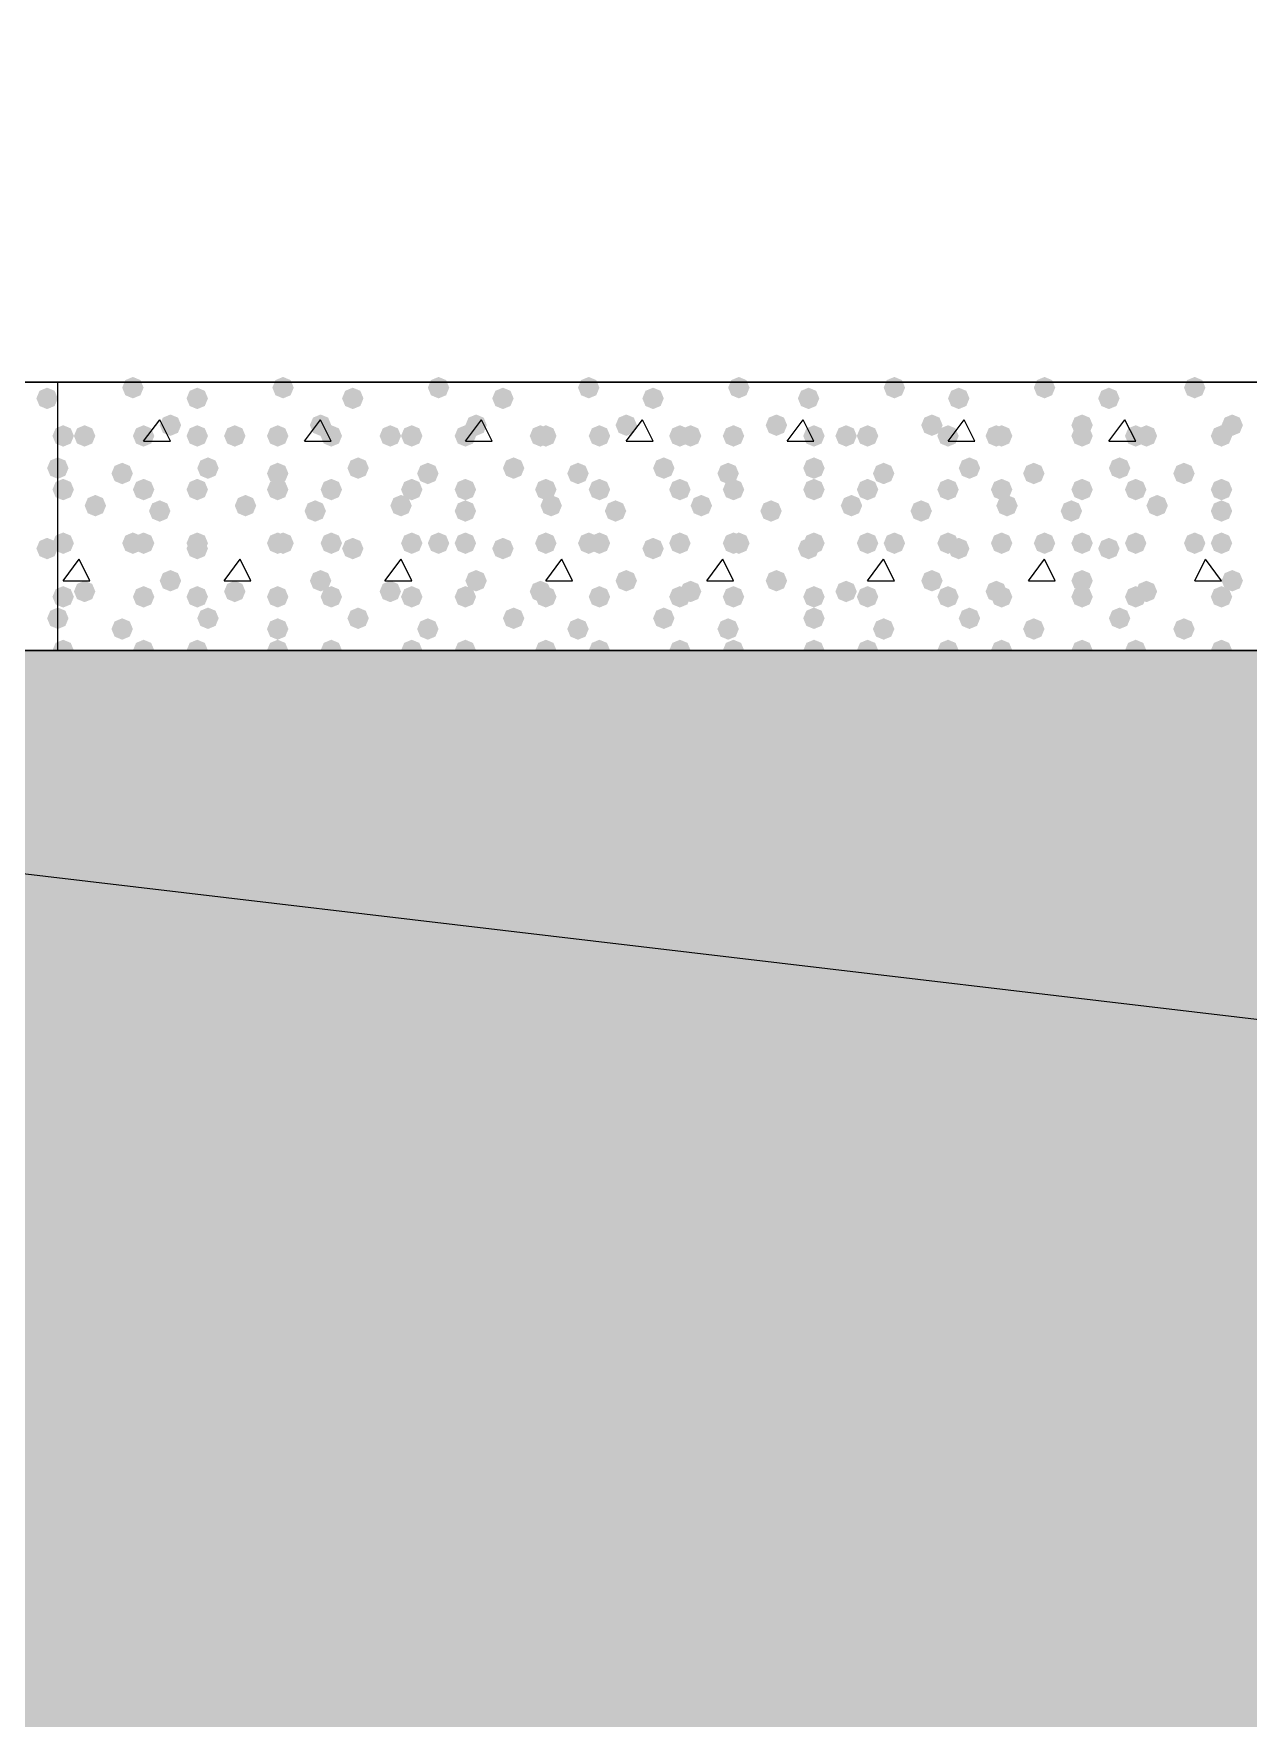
# Model space of a CAD drawing. Header units: millimetres. Extents: x 0 to 420, y 0 to 297.
# Drawn here: x 48.41 to 58, y 118.49 to 131.78 of the extents above; entities that cross this region are included whole.
import ezdxf

# ---------------------------------------------------------------- set-up
doc = ezdxf.new("R2010")
doc.units = ezdxf.units.MM
doc.layers.get('0').update_dxf_attribs({"linetype": 'CONTINUOUS'})

msp = doc.modelspace()

# ---------------------------------------------------------------- hatches: boundary and pattern name
at = {"true_color": 0x000007}
for points in [[(48.598667, 128.905), (48.573796, 128.845204), (48.514, 128.820333), (48.454204, 128.845204), (48.429333, 128.905), (48.454204, 128.964796), (48.514, 128.989667), (48.573796, 128.964796)], [(48.598667, 127.719667), (48.573796, 127.659871), (48.514, 127.635), (48.454204, 127.659871), (48.429333, 127.719667), (48.454204, 127.779462), (48.514, 127.804333), (48.573796, 127.779463)]]:
    msp.add_hatch(color=0, dxfattribs=at).paths.add_polyline_path(points, flags=0)
at = {"true_color": 0x000008}
for points in [[(49.276, 128.989667), (49.251129, 128.929871), (49.191333, 128.905), (49.131537, 128.929871), (49.106667, 128.989667), (49.131537, 129.049462), (49.191333, 129.074333), (49.251129, 129.049463)], [(49.784, 128.905), (49.759129, 128.845204), (49.699333, 128.820333), (49.639538, 128.845204), (49.614667, 128.905), (49.639537, 128.964796), (49.699333, 128.989667), (49.759129, 128.964796)], [(50.461333, 128.989667), (50.436462, 128.929871), (50.376667, 128.905), (50.316871, 128.929871), (50.292, 128.989667), (50.316871, 129.049462), (50.376667, 129.074333), (50.436462, 129.049463)], [(51.011667, 128.905), (50.986796, 128.845204), (50.927, 128.820333), (50.867204, 128.845204), (50.842333, 128.905), (50.867204, 128.964796), (50.927, 128.989667), (50.986796, 128.964796)], [(51.689, 128.989667), (51.664129, 128.929871), (51.604333, 128.905), (51.544538, 128.929871), (51.519667, 128.989667), (51.544537, 129.049462), (51.604333, 129.074333), (51.664129, 129.049463)], [(52.197, 128.905), (52.172129, 128.845204), (52.112333, 128.820333), (52.052538, 128.845204), (52.027667, 128.905), (52.052537, 128.964796), (52.112333, 128.989667), (52.172129, 128.964796)], [(52.874333, 128.989667), (52.849462, 128.929871), (52.789667, 128.905), (52.729871, 128.929871), (52.705, 128.989667), (52.729871, 129.049462), (52.789667, 129.074333), (52.849462, 129.049463)], [(53.382333, 128.905), (53.357463, 128.845204), (53.297667, 128.820333), (53.237871, 128.845204), (53.213, 128.905), (53.237871, 128.964796), (53.297667, 128.989667), (53.357462, 128.964796)], [(54.059667, 128.989667), (54.034796, 128.929871), (53.975, 128.905), (53.915204, 128.929871), (53.890333, 128.989667), (53.915204, 129.049462), (53.975, 129.074333), (54.034796, 129.049463)], [(54.61, 128.905), (54.585129, 128.845204), (54.525333, 128.820333), (54.465538, 128.845204), (54.440667, 128.905), (54.465537, 128.964796), (54.525333, 128.989667), (54.585129, 128.964796)], [(55.287333, 128.989667), (55.262463, 128.929871), (55.202667, 128.905), (55.142871, 128.929871), (55.118, 128.989667), (55.142871, 129.049462), (55.202667, 129.074333), (55.262462, 129.049463)], [(55.795333, 128.905), (55.770463, 128.845204), (55.710667, 128.820333), (55.650871, 128.845204), (55.626, 128.905), (55.650871, 128.964796), (55.710667, 128.989667), (55.770462, 128.964796)], [(56.472667, 128.989667), (56.447796, 128.929871), (56.388, 128.905), (56.328204, 128.929871), (56.303333, 128.989667), (56.328204, 129.049462), (56.388, 129.074333), (56.447796, 129.049463)], [(56.980667, 128.905), (56.955796, 128.845204), (56.896, 128.820333), (56.836204, 128.845204), (56.811333, 128.905), (56.836204, 128.964796), (56.896, 128.989667), (56.955796, 128.964796)], [(57.658, 128.989667), (57.633129, 128.929871), (57.573333, 128.905), (57.513537, 128.929871), (57.488667, 128.989667), (57.513537, 129.049462), (57.573333, 129.074333), (57.633129, 129.049463)], [(49.572333, 128.693333), (49.547463, 128.633537), (49.487667, 128.608667), (49.427871, 128.633537), (49.403, 128.693333), (49.427871, 128.753129), (49.487667, 128.778), (49.547462, 128.753129)], [(50.757667, 128.693333), (50.732796, 128.633537), (50.673, 128.608667), (50.613204, 128.633537), (50.588333, 128.693333), (50.613204, 128.753129), (50.673, 128.778), (50.732796, 128.753129)], [(51.985333, 128.693333), (51.960463, 128.633537), (51.900667, 128.608667), (51.840871, 128.633537), (51.816, 128.693333), (51.840871, 128.753129), (51.900667, 128.778), (51.960462, 128.753129)], [(53.170667, 128.693333), (53.145796, 128.633537), (53.086, 128.608667), (53.026204, 128.633537), (53.001333, 128.693333), (53.026204, 128.753129), (53.086, 128.778), (53.145796, 128.753129)], [(54.356, 128.693333), (54.331129, 128.633537), (54.271333, 128.608667), (54.211537, 128.633537), (54.186667, 128.693333), (54.211537, 128.753129), (54.271333, 128.778), (54.331129, 128.753129)], [(55.583667, 128.693333), (55.558796, 128.633537), (55.499, 128.608667), (55.439204, 128.633537), (55.414333, 128.693333), (55.439204, 128.753129), (55.499, 128.778), (55.558796, 128.753129)], [(56.769, 128.693333), (56.744129, 128.633537), (56.684333, 128.608667), (56.624538, 128.633537), (56.599667, 128.693333), (56.624537, 128.753129), (56.684333, 128.778), (56.744129, 128.753129)], [(57.954333, 128.693333), (57.929462, 128.633537), (57.869667, 128.608667), (57.809871, 128.633537), (57.785, 128.693333), (57.809871, 128.753129), (57.869667, 128.778), (57.929462, 128.753129)], [(48.725667, 128.608667), (48.700796, 128.548871), (48.641, 128.524), (48.581204, 128.548871), (48.556333, 128.608667), (48.581204, 128.668462), (48.641, 128.693333), (48.700796, 128.668463)], [(48.895, 128.608667), (48.870129, 128.548871), (48.810333, 128.524), (48.750538, 128.548871), (48.725667, 128.608667), (48.750537, 128.668462), (48.810333, 128.693333), (48.870129, 128.668463)], [(49.360667, 128.608667), (49.335796, 128.548871), (49.276, 128.524), (49.216204, 128.548871), (49.191333, 128.608667), (49.216204, 128.668462), (49.276, 128.693333), (49.335796, 128.668463)], [(49.784, 128.608667), (49.759129, 128.548871), (49.699333, 128.524), (49.639538, 128.548871), (49.614667, 128.608667), (49.639537, 128.668462), (49.699333, 128.693333), (49.759129, 128.668463)], [(50.080333, 128.608667), (50.055463, 128.548871), (49.995667, 128.524), (49.935871, 128.548871), (49.911, 128.608667), (49.935871, 128.668462), (49.995667, 128.693333), (50.055462, 128.668463)], [(50.419, 128.608667), (50.394129, 128.548871), (50.334333, 128.524), (50.274538, 128.548871), (50.249667, 128.608667), (50.274537, 128.668462), (50.334333, 128.693333), (50.394129, 128.668463)], [(50.842333, 128.608667), (50.817463, 128.548871), (50.757667, 128.524), (50.697871, 128.548871), (50.673, 128.608667), (50.697871, 128.668462), (50.757667, 128.693333), (50.817462, 128.668463)], [(51.308, 128.608667), (51.283129, 128.548871), (51.223333, 128.524), (51.163537, 128.548871), (51.138667, 128.608667), (51.163537, 128.668462), (51.223333, 128.693333), (51.283129, 128.668463)], [(51.477333, 128.608667), (51.452463, 128.548871), (51.392667, 128.524), (51.332871, 128.548871), (51.308, 128.608667), (51.332871, 128.668462), (51.392667, 128.693333), (51.452462, 128.668463)], [(51.900667, 128.608667), (51.875796, 128.548871), (51.816, 128.524), (51.756204, 128.548871), (51.731333, 128.608667), (51.756204, 128.668462), (51.816, 128.693333), (51.875796, 128.668463)], [(52.493333, 128.608667), (52.468463, 128.548871), (52.408667, 128.524), (52.348871, 128.548871), (52.324, 128.608667), (52.348871, 128.668462), (52.408667, 128.693333), (52.468462, 128.668463)], [(52.535667, 128.608667), (52.510796, 128.548871), (52.451, 128.524), (52.391204, 128.548871), (52.366333, 128.608667), (52.391204, 128.668462), (52.451, 128.693333), (52.510796, 128.668463)], [(52.959, 128.608667), (52.934129, 128.548871), (52.874333, 128.524), (52.814538, 128.548871), (52.789667, 128.608667), (52.814537, 128.668462), (52.874333, 128.693333), (52.934129, 128.668463)], [(53.594, 128.608667), (53.569129, 128.548871), (53.509333, 128.524), (53.449538, 128.548871), (53.424667, 128.608667), (53.449537, 128.668462), (53.509333, 128.693333), (53.569129, 128.668463)], [(53.678667, 128.608667), (53.653796, 128.548871), (53.594, 128.524), (53.534204, 128.548871), (53.509333, 128.608667), (53.534204, 128.668462), (53.594, 128.693333), (53.653796, 128.668463)], [(54.017333, 128.608667), (53.992463, 128.548871), (53.932667, 128.524), (53.872871, 128.548871), (53.848, 128.608667), (53.872871, 128.668462), (53.932667, 128.693333), (53.992462, 128.668463)], [(54.652333, 128.608667), (54.627463, 128.548871), (54.567667, 128.524), (54.507871, 128.548871), (54.483, 128.608667), (54.507871, 128.668462), (54.567667, 128.693333), (54.627462, 128.668463)], [(54.906333, 128.608667), (54.881462, 128.548871), (54.821667, 128.524), (54.761871, 128.548871), (54.737, 128.608667), (54.761871, 128.668462), (54.821667, 128.693333), (54.881462, 128.668463)], [(55.075667, 128.608667), (55.050796, 128.548871), (54.991, 128.524), (54.931204, 128.548871), (54.906333, 128.608667), (54.931204, 128.668462), (54.991, 128.693333), (55.050796, 128.668463)], [(55.710667, 128.608667), (55.685796, 128.548871), (55.626, 128.524), (55.566204, 128.548871), (55.541333, 128.608667), (55.566204, 128.668462), (55.626, 128.693333), (55.685796, 128.668463)], [(56.091667, 128.608667), (56.066796, 128.548871), (56.007, 128.524), (55.947204, 128.548871), (55.922333, 128.608667), (55.947204, 128.668462), (56.007, 128.693333), (56.066796, 128.668463)], [(56.134, 128.608667), (56.109129, 128.548871), (56.049333, 128.524), (55.989538, 128.548871), (55.964667, 128.608667), (55.989537, 128.668462), (56.049333, 128.693333), (56.109129, 128.668463)], [(56.769, 128.608667), (56.744129, 128.548871), (56.684333, 128.524), (56.624538, 128.548871), (56.599667, 128.608667), (56.624537, 128.668462), (56.684333, 128.693333), (56.744129, 128.668463)], [(57.192333, 128.608667), (57.167463, 128.548871), (57.107667, 128.524), (57.047871, 128.548871), (57.023, 128.608667), (57.047871, 128.668462), (57.107667, 128.693333), (57.167462, 128.668463)], [(57.277, 128.608667), (57.252129, 128.548871), (57.192333, 128.524), (57.132538, 128.548871), (57.107667, 128.608667), (57.132537, 128.668462), (57.192333, 128.693333), (57.252129, 128.668463)], [(57.869667, 128.608667), (57.844796, 128.548871), (57.785, 128.524), (57.725204, 128.548871), (57.700333, 128.608667), (57.725204, 128.668462), (57.785, 128.693333), (57.844796, 128.668463)], [(48.683333, 128.354667), (48.658463, 128.294871), (48.598667, 128.27), (48.538871, 128.294871), (48.514, 128.354667), (48.538871, 128.414462), (48.598667, 128.439333), (48.658462, 128.414463)], [(49.191333, 128.312333), (49.166462, 128.252537), (49.106667, 128.227667), (49.046871, 128.252537), (49.022, 128.312333), (49.046871, 128.372129), (49.106667, 128.397), (49.166462, 128.372129)], [(49.868667, 128.354667), (49.843796, 128.294871), (49.784, 128.27), (49.724204, 128.294871), (49.699333, 128.354667), (49.724204, 128.414462), (49.784, 128.439333), (49.843796, 128.414463)], [(50.419, 128.312333), (50.394129, 128.252537), (50.334333, 128.227667), (50.274538, 128.252537), (50.249667, 128.312333), (50.274537, 128.372129), (50.334333, 128.397), (50.394129, 128.372129)], [(51.054, 128.354667), (51.029129, 128.294871), (50.969333, 128.27), (50.909538, 128.294871), (50.884667, 128.354667), (50.909537, 128.414462), (50.969333, 128.439333), (51.029129, 128.414463)], [(51.604333, 128.312333), (51.579462, 128.252537), (51.519667, 128.227667), (51.459871, 128.252537), (51.435, 128.312333), (51.459871, 128.372129), (51.519667, 128.397), (51.579462, 128.372129)], [(52.281667, 128.354667), (52.256796, 128.294871), (52.197, 128.27), (52.137204, 128.294871), (52.112333, 128.354667), (52.137204, 128.414462), (52.197, 128.439333), (52.256796, 128.414463)], [(52.789667, 128.312333), (52.764796, 128.252537), (52.705, 128.227667), (52.645204, 128.252537), (52.620333, 128.312333), (52.645204, 128.372129), (52.705, 128.397), (52.764796, 128.372129)], [(53.467, 128.354667), (53.442129, 128.294871), (53.382333, 128.27), (53.322538, 128.294871), (53.297667, 128.354667), (53.322537, 128.414462), (53.382333, 128.439333), (53.442129, 128.414463)], [(53.975, 128.312333), (53.950129, 128.252537), (53.890333, 128.227667), (53.830538, 128.252537), (53.805667, 128.312333), (53.830537, 128.372129), (53.890333, 128.397), (53.950129, 128.372129)], [(54.652333, 128.354667), (54.627463, 128.294871), (54.567667, 128.27), (54.507871, 128.294871), (54.483, 128.354667), (54.507871, 128.414462), (54.567667, 128.439333), (54.627462, 128.414463)], [(55.202667, 128.312333), (55.177796, 128.252537), (55.118, 128.227667), (55.058204, 128.252537), (55.033333, 128.312333), (55.058204, 128.372129), (55.118, 128.397), (55.177796, 128.372129)], [(55.88, 128.354667), (55.855129, 128.294871), (55.795333, 128.27), (55.735538, 128.294871), (55.710667, 128.354667), (55.735537, 128.414462), (55.795333, 128.439333), (55.855129, 128.414463)], [(56.388, 128.312333), (56.363129, 128.252537), (56.303333, 128.227667), (56.243537, 128.252537), (56.218667, 128.312333), (56.243537, 128.372129), (56.303333, 128.397), (56.363129, 128.372129)], [(57.065333, 128.354667), (57.040463, 128.294871), (56.980667, 128.27), (56.920871, 128.294871), (56.896, 128.354667), (56.920871, 128.414462), (56.980667, 128.439333), (57.040462, 128.414463)], [(57.573333, 128.312333), (57.548463, 128.252537), (57.488667, 128.227667), (57.428871, 128.252537), (57.404, 128.312333), (57.428871, 128.372129), (57.488667, 128.397), (57.548462, 128.372129)], [(48.725667, 128.185333), (48.700796, 128.125538), (48.641, 128.100667), (48.581204, 128.125538), (48.556333, 128.185333), (48.581204, 128.245129), (48.641, 128.27), (48.700796, 128.245129)], [(49.360667, 128.185333), (49.335796, 128.125538), (49.276, 128.100667), (49.216204, 128.125538), (49.191333, 128.185333), (49.216204, 128.245129), (49.276, 128.27), (49.335796, 128.245129)], [(49.784, 128.185333), (49.759129, 128.125538), (49.699333, 128.100667), (49.639538, 128.125538), (49.614667, 128.185333), (49.639537, 128.245129), (49.699333, 128.27), (49.759129, 128.245129)], [(50.419, 128.185333), (50.394129, 128.125538), (50.334333, 128.100667), (50.274538, 128.125538), (50.249667, 128.185333), (50.274537, 128.245129), (50.334333, 128.27), (50.394129, 128.245129)], [(50.842333, 128.185333), (50.817463, 128.125538), (50.757667, 128.100667), (50.697871, 128.125538), (50.673, 128.185333), (50.697871, 128.245129), (50.757667, 128.27), (50.817462, 128.245129)], [(51.477333, 128.185333), (51.452463, 128.125538), (51.392667, 128.100667), (51.332871, 128.125538), (51.308, 128.185333), (51.332871, 128.245129), (51.392667, 128.27), (51.452462, 128.245129)], [(51.900667, 128.185333), (51.875796, 128.125538), (51.816, 128.100667), (51.756204, 128.125538), (51.731333, 128.185333), (51.756204, 128.245129), (51.816, 128.27), (51.875796, 128.245129)], [(52.535667, 128.185333), (52.510796, 128.125538), (52.451, 128.100667), (52.391204, 128.125538), (52.366333, 128.185333), (52.391204, 128.245129), (52.451, 128.27), (52.510796, 128.245129)], [(52.959, 128.185333), (52.934129, 128.125538), (52.874333, 128.100667), (52.814538, 128.125538), (52.789667, 128.185333), (52.814537, 128.245129), (52.874333, 128.27), (52.934129, 128.245129)], [(53.594, 128.185333), (53.569129, 128.125538), (53.509333, 128.100667), (53.449538, 128.125538), (53.424667, 128.185333), (53.449537, 128.245129), (53.509333, 128.27), (53.569129, 128.245129)], [(54.017333, 128.185333), (53.992463, 128.125538), (53.932667, 128.100667), (53.872871, 128.125538), (53.848, 128.185333), (53.872871, 128.245129), (53.932667, 128.27), (53.992462, 128.245129)], [(54.652333, 128.185333), (54.627463, 128.125538), (54.567667, 128.100667), (54.507871, 128.125538), (54.483, 128.185333), (54.507871, 128.245129), (54.567667, 128.27), (54.627462, 128.245129)], [(55.075667, 128.185333), (55.050796, 128.125538), (54.991, 128.100667), (54.931204, 128.125538), (54.906333, 128.185333), (54.931204, 128.245129), (54.991, 128.27), (55.050796, 128.245129)], [(55.710667, 128.185333), (55.685796, 128.125538), (55.626, 128.100667), (55.566204, 128.125538), (55.541333, 128.185333), (55.566204, 128.245129), (55.626, 128.27), (55.685796, 128.245129)], [(56.134, 128.185333), (56.109129, 128.125538), (56.049333, 128.100667), (55.989538, 128.125538), (55.964667, 128.185333), (55.989537, 128.245129), (56.049333, 128.27), (56.109129, 128.245129)], [(56.769, 128.185333), (56.744129, 128.125538), (56.684333, 128.100667), (56.624538, 128.125538), (56.599667, 128.185333), (56.624537, 128.245129), (56.684333, 128.27), (56.744129, 128.245129)], [(57.192333, 128.185333), (57.167463, 128.125538), (57.107667, 128.100667), (57.047871, 128.125538), (57.023, 128.185333), (57.047871, 128.245129), (57.107667, 128.27), (57.167462, 128.245129)], [(57.869667, 128.185333), (57.844796, 128.125538), (57.785, 128.100667), (57.725204, 128.125538), (57.700333, 128.185333), (57.725204, 128.245129), (57.785, 128.27), (57.844796, 128.245129)], [(48.979667, 128.058333), (48.954796, 127.998538), (48.895, 127.973667), (48.835204, 127.998538), (48.810333, 128.058333), (48.835204, 128.118129), (48.895, 128.143), (48.954796, 128.118129)], [(49.487667, 128.016), (49.462796, 127.956204), (49.403, 127.931333), (49.343204, 127.956204), (49.318333, 128.016), (49.343204, 128.075796), (49.403, 128.100667), (49.462796, 128.075796)], [(50.165, 128.058333), (50.140129, 127.998538), (50.080333, 127.973667), (50.020538, 127.998538), (49.995667, 128.058333), (50.020537, 128.118129), (50.080333, 128.143), (50.140129, 128.118129)], [(50.715333, 128.016), (50.690463, 127.956204), (50.630667, 127.931333), (50.570871, 127.956204), (50.546, 128.016), (50.570871, 128.075796), (50.630667, 128.100667), (50.690462, 128.075796)], [(51.392667, 128.058333), (51.367796, 127.998538), (51.308, 127.973667), (51.248204, 127.998538), (51.223333, 128.058333), (51.248204, 128.118129), (51.308, 128.143), (51.367796, 128.118129)], [(51.900667, 128.016), (51.875796, 127.956204), (51.816, 127.931333), (51.756204, 127.956204), (51.731333, 128.016), (51.756204, 128.075796), (51.816, 128.100667), (51.875796, 128.075796)], [(52.578, 128.058333), (52.553129, 127.998538), (52.493333, 127.973667), (52.433538, 127.998538), (52.408667, 128.058333), (52.433537, 128.118129), (52.493333, 128.143), (52.553129, 128.118129)], [(53.086, 128.016), (53.061129, 127.956204), (53.001333, 127.931333), (52.941537, 127.956204), (52.916667, 128.016), (52.941537, 128.075796), (53.001333, 128.100667), (53.061129, 128.075796)], [(53.763333, 128.058333), (53.738463, 127.998538), (53.678667, 127.973667), (53.618871, 127.998538), (53.594, 128.058333), (53.618871, 128.118129), (53.678667, 128.143), (53.738462, 128.118129)], [(54.313667, 128.016), (54.288796, 127.956204), (54.229, 127.931333), (54.169204, 127.956204), (54.144333, 128.016), (54.169204, 128.075796), (54.229, 128.100667), (54.288796, 128.075796)], [(54.948667, 128.058333), (54.923796, 127.998538), (54.864, 127.973667), (54.804204, 127.998538), (54.779333, 128.058333), (54.804204, 128.118129), (54.864, 128.143), (54.923796, 128.118129)], [(55.499, 128.016), (55.474129, 127.956204), (55.414333, 127.931333), (55.354538, 127.956204), (55.329667, 128.016), (55.354537, 128.075796), (55.414333, 128.100667), (55.474129, 128.075796)], [(56.176333, 128.058333), (56.151462, 127.998538), (56.091667, 127.973667), (56.031871, 127.998538), (56.007, 128.058333), (56.031871, 128.118129), (56.091667, 128.143), (56.151462, 128.118129)], [(56.684333, 128.016), (56.659462, 127.956204), (56.599667, 127.931333), (56.539871, 127.956204), (56.515, 128.016), (56.539871, 128.075796), (56.599667, 128.100667), (56.659462, 128.075796)], [(57.361667, 128.058333), (57.336796, 127.998538), (57.277, 127.973667), (57.217204, 127.998538), (57.192333, 128.058333), (57.217204, 128.118129), (57.277, 128.143), (57.336796, 128.118129)], [(57.869667, 128.016), (57.844796, 127.956204), (57.785, 127.931333), (57.725204, 127.956204), (57.700333, 128.016), (57.725204, 128.075796), (57.785, 128.100667), (57.844796, 128.075796)], [(48.725667, 127.762), (48.700796, 127.702204), (48.641, 127.677333), (48.581204, 127.702204), (48.556333, 127.762), (48.581204, 127.821796), (48.641, 127.846667), (48.700796, 127.821796)], [(49.276, 127.762), (49.251129, 127.702204), (49.191333, 127.677333), (49.131537, 127.702204), (49.106667, 127.762), (49.131537, 127.821796), (49.191333, 127.846667), (49.251129, 127.821796)], [(49.360667, 127.762), (49.335796, 127.702204), (49.276, 127.677333), (49.216204, 127.702204), (49.191333, 127.762), (49.216204, 127.821796), (49.276, 127.846667), (49.335796, 127.821796)], [(49.784, 127.762), (49.759129, 127.702204), (49.699333, 127.677333), (49.639538, 127.702204), (49.614667, 127.762), (49.639537, 127.821796), (49.699333, 127.846667), (49.759129, 127.821796)], [(49.784, 127.719667), (49.759129, 127.659871), (49.699333, 127.635), (49.639538, 127.659871), (49.614667, 127.719667), (49.639537, 127.779462), (49.699333, 127.804333), (49.759129, 127.779463)], [(50.419, 127.762), (50.394129, 127.702204), (50.334333, 127.677333), (50.274538, 127.702204), (50.249667, 127.762), (50.274537, 127.821796), (50.334333, 127.846667), (50.394129, 127.821796)], [(50.461333, 127.762), (50.436462, 127.702204), (50.376667, 127.677333), (50.316871, 127.702204), (50.292, 127.762), (50.316871, 127.821796), (50.376667, 127.846667), (50.436462, 127.821796)], [(50.842333, 127.762), (50.817463, 127.702204), (50.757667, 127.677333), (50.697871, 127.702204), (50.673, 127.762), (50.697871, 127.821796), (50.757667, 127.846667), (50.817462, 127.821796)], [(51.011667, 127.719667), (50.986796, 127.659871), (50.927, 127.635), (50.867204, 127.659871), (50.842333, 127.719667), (50.867204, 127.779462), (50.927, 127.804333), (50.986796, 127.779463)], [(51.477333, 127.762), (51.452463, 127.702204), (51.392667, 127.677333), (51.332871, 127.702204), (51.308, 127.762), (51.332871, 127.821796), (51.392667, 127.846667), (51.452462, 127.821796)], [(51.689, 127.762), (51.664129, 127.702204), (51.604333, 127.677333), (51.544538, 127.702204), (51.519667, 127.762), (51.544537, 127.821796), (51.604333, 127.846667), (51.664129, 127.821796)], [(51.900667, 127.762), (51.875796, 127.702204), (51.816, 127.677333), (51.756204, 127.702204), (51.731333, 127.762), (51.756204, 127.821796), (51.816, 127.846667), (51.875796, 127.821796)], [(52.197, 127.719667), (52.172129, 127.659871), (52.112333, 127.635), (52.052538, 127.659871), (52.027667, 127.719667), (52.052537, 127.779462), (52.112333, 127.804333), (52.172129, 127.779463)], [(52.535667, 127.762), (52.510796, 127.702204), (52.451, 127.677333), (52.391204, 127.702204), (52.366333, 127.762), (52.391204, 127.821796), (52.451, 127.846667), (52.510796, 127.821796)], [(52.874333, 127.762), (52.849462, 127.702204), (52.789667, 127.677333), (52.729871, 127.702204), (52.705, 127.762), (52.729871, 127.821796), (52.789667, 127.846667), (52.849462, 127.821796)], [(52.959, 127.762), (52.934129, 127.702204), (52.874333, 127.677333), (52.814538, 127.702204), (52.789667, 127.762), (52.814537, 127.821796), (52.874333, 127.846667), (52.934129, 127.821796)], [(53.382333, 127.719667), (53.357463, 127.659871), (53.297667, 127.635), (53.237871, 127.659871), (53.213, 127.719667), (53.237871, 127.779462), (53.297667, 127.804333), (53.357462, 127.779463)], [(53.594, 127.762), (53.569129, 127.702204), (53.509333, 127.677333), (53.449538, 127.702204), (53.424667, 127.762), (53.449537, 127.821796), (53.509333, 127.846667), (53.569129, 127.821796)], [(54.017333, 127.762), (53.992463, 127.702204), (53.932667, 127.677333), (53.872871, 127.702204), (53.848, 127.762), (53.872871, 127.821796), (53.932667, 127.846667), (53.992462, 127.821796)], [(54.059667, 127.762), (54.034796, 127.702204), (53.975, 127.677333), (53.915204, 127.702204), (53.890333, 127.762), (53.915204, 127.821796), (53.975, 127.846667), (54.034796, 127.821796)], [(54.61, 127.719667), (54.585129, 127.659871), (54.525333, 127.635), (54.465538, 127.659871), (54.440667, 127.719667), (54.465537, 127.779462), (54.525333, 127.804333), (54.585129, 127.779463)], [(54.652333, 127.762), (54.627463, 127.702204), (54.567667, 127.677333), (54.507871, 127.702204), (54.483, 127.762), (54.507871, 127.821796), (54.567667, 127.846667), (54.627462, 127.821796)], [(55.075667, 127.762), (55.050796, 127.702204), (54.991, 127.677333), (54.931204, 127.702204), (54.906333, 127.762), (54.931204, 127.821796), (54.991, 127.846667), (55.050796, 127.821796)], [(55.287333, 127.762), (55.262463, 127.702204), (55.202667, 127.677333), (55.142871, 127.702204), (55.118, 127.762), (55.142871, 127.821796), (55.202667, 127.846667), (55.262462, 127.821796)], [(55.710667, 127.762), (55.685796, 127.702204), (55.626, 127.677333), (55.566204, 127.702204), (55.541333, 127.762), (55.566204, 127.821796), (55.626, 127.846667), (55.685796, 127.821796)], [(55.795333, 127.719667), (55.770463, 127.659871), (55.710667, 127.635), (55.650871, 127.659871), (55.626, 127.719667), (55.650871, 127.779462), (55.710667, 127.804333), (55.770462, 127.779463)], [(56.134, 127.762), (56.109129, 127.702204), (56.049333, 127.677333), (55.989538, 127.702204), (55.964667, 127.762), (55.989537, 127.821796), (56.049333, 127.846667), (56.109129, 127.821796)], [(56.472667, 127.762), (56.447796, 127.702204), (56.388, 127.677333), (56.328204, 127.702204), (56.303333, 127.762), (56.328204, 127.821796), (56.388, 127.846667), (56.447796, 127.821796)], [(56.769, 127.762), (56.744129, 127.702204), (56.684333, 127.677333), (56.624538, 127.702204), (56.599667, 127.762), (56.624537, 127.821796), (56.684333, 127.846667), (56.744129, 127.821796)], [(56.980667, 127.719667), (56.955796, 127.659871), (56.896, 127.635), (56.836204, 127.659871), (56.811333, 127.719667), (56.836204, 127.779462), (56.896, 127.804333), (56.955796, 127.779463)], [(57.192333, 127.762), (57.167463, 127.702204), (57.107667, 127.677333), (57.047871, 127.702204), (57.023, 127.762), (57.047871, 127.821796), (57.107667, 127.846667), (57.167462, 127.821796)], [(57.658, 127.762), (57.633129, 127.702204), (57.573333, 127.677333), (57.513537, 127.702204), (57.488667, 127.762), (57.513537, 127.821796), (57.573333, 127.846667), (57.633129, 127.821796)], [(57.869667, 127.762), (57.844796, 127.702204), (57.785, 127.677333), (57.725204, 127.702204), (57.700333, 127.762), (57.725204, 127.821796), (57.785, 127.846667), (57.844796, 127.821796)], [(49.572333, 127.465667), (49.547463, 127.405871), (49.487667, 127.381), (49.427871, 127.405871), (49.403, 127.465667), (49.427871, 127.525462), (49.487667, 127.550333), (49.547462, 127.525463)], [(50.757667, 127.465667), (50.732796, 127.405871), (50.673, 127.381), (50.613204, 127.405871), (50.588333, 127.465667), (50.613204, 127.525462), (50.673, 127.550333), (50.732796, 127.525463)], [(51.985333, 127.465667), (51.960463, 127.405871), (51.900667, 127.381), (51.840871, 127.405871), (51.816, 127.465667), (51.840871, 127.525462), (51.900667, 127.550333), (51.960462, 127.525463)], [(53.170667, 127.465667), (53.145796, 127.405871), (53.086, 127.381), (53.026204, 127.405871), (53.001333, 127.465667), (53.026204, 127.525462), (53.086, 127.550333), (53.145796, 127.525463)], [(54.356, 127.465667), (54.331129, 127.405871), (54.271333, 127.381), (54.211537, 127.405871), (54.186667, 127.465667), (54.211537, 127.525462), (54.271333, 127.550333), (54.331129, 127.525463)], [(55.583667, 127.465667), (55.558796, 127.405871), (55.499, 127.381), (55.439204, 127.405871), (55.414333, 127.465667), (55.439204, 127.525462), (55.499, 127.550333), (55.558796, 127.525463)], [(56.769, 127.465667), (56.744129, 127.405871), (56.684333, 127.381), (56.624538, 127.405871), (56.599667, 127.465667), (56.624537, 127.525462), (56.684333, 127.550333), (56.744129, 127.525463)], [(57.954333, 127.465667), (57.929462, 127.405871), (57.869667, 127.381), (57.809871, 127.405871), (57.785, 127.465667), (57.809871, 127.525462), (57.869667, 127.550333), (57.929462, 127.525463)], [(48.725667, 127.338667), (48.700796, 127.278871), (48.641, 127.254), (48.581204, 127.278871), (48.556333, 127.338667), (48.581204, 127.398462), (48.641, 127.423333), (48.700796, 127.398463)], [(48.895, 127.381), (48.870129, 127.321204), (48.810333, 127.296333), (48.750538, 127.321204), (48.725667, 127.381), (48.750537, 127.440796), (48.810333, 127.465667), (48.870129, 127.440796)], [(49.360667, 127.338667), (49.335796, 127.278871), (49.276, 127.254), (49.216204, 127.278871), (49.191333, 127.338667), (49.216204, 127.398462), (49.276, 127.423333), (49.335796, 127.398463)], [(49.784, 127.338667), (49.759129, 127.278871), (49.699333, 127.254), (49.639538, 127.278871), (49.614667, 127.338667), (49.639537, 127.398462), (49.699333, 127.423333), (49.759129, 127.398463)], [(50.080333, 127.381), (50.055463, 127.321204), (49.995667, 127.296333), (49.935871, 127.321204), (49.911, 127.381), (49.935871, 127.440796), (49.995667, 127.465667), (50.055462, 127.440796)], [(50.419, 127.338667), (50.394129, 127.278871), (50.334333, 127.254), (50.274538, 127.278871), (50.249667, 127.338667), (50.274537, 127.398462), (50.334333, 127.423333), (50.394129, 127.398463)], [(50.842333, 127.338667), (50.817463, 127.278871), (50.757667, 127.254), (50.697871, 127.278871), (50.673, 127.338667), (50.697871, 127.398462), (50.757667, 127.423333), (50.817462, 127.398463)], [(51.308, 127.381), (51.283129, 127.321204), (51.223333, 127.296333), (51.163537, 127.321204), (51.138667, 127.381), (51.163537, 127.440796), (51.223333, 127.465667), (51.283129, 127.440796)], [(51.477333, 127.338667), (51.452463, 127.278871), (51.392667, 127.254), (51.332871, 127.278871), (51.308, 127.338667), (51.332871, 127.398462), (51.392667, 127.423333), (51.452462, 127.398463)], [(51.900667, 127.338667), (51.875796, 127.278871), (51.816, 127.254), (51.756204, 127.278871), (51.731333, 127.338667), (51.756204, 127.398462), (51.816, 127.423333), (51.875796, 127.398463)], [(52.493333, 127.381), (52.468463, 127.321204), (52.408667, 127.296333), (52.348871, 127.321204), (52.324, 127.381), (52.348871, 127.440796), (52.408667, 127.465667), (52.468462, 127.440796)], [(52.535667, 127.338667), (52.510796, 127.278871), (52.451, 127.254), (52.391204, 127.278871), (52.366333, 127.338667), (52.391204, 127.398462), (52.451, 127.423333), (52.510796, 127.398463)], [(52.959, 127.338667), (52.934129, 127.278871), (52.874333, 127.254), (52.814538, 127.278871), (52.789667, 127.338667), (52.814537, 127.398462), (52.874333, 127.423333), (52.934129, 127.398463)], [(53.594, 127.338667), (53.569129, 127.278871), (53.509333, 127.254), (53.449538, 127.278871), (53.424667, 127.338667), (53.449537, 127.398462), (53.509333, 127.423333), (53.569129, 127.398463)], [(53.678667, 127.381), (53.653796, 127.321204), (53.594, 127.296333), (53.534204, 127.321204), (53.509333, 127.381), (53.534204, 127.440796), (53.594, 127.465667), (53.653796, 127.440796)], [(54.017333, 127.338667), (53.992463, 127.278871), (53.932667, 127.254), (53.872871, 127.278871), (53.848, 127.338667), (53.872871, 127.398462), (53.932667, 127.423333), (53.992462, 127.398463)], [(54.652333, 127.338667), (54.627463, 127.278871), (54.567667, 127.254), (54.507871, 127.278871), (54.483, 127.338667), (54.507871, 127.398462), (54.567667, 127.423333), (54.627462, 127.398463)], [(54.906333, 127.381), (54.881462, 127.321204), (54.821667, 127.296333), (54.761871, 127.321204), (54.737, 127.381), (54.761871, 127.440796), (54.821667, 127.465667), (54.881462, 127.440796)], [(55.075667, 127.338667), (55.050796, 127.278871), (54.991, 127.254), (54.931204, 127.278871), (54.906333, 127.338667), (54.931204, 127.398462), (54.991, 127.423333), (55.050796, 127.398463)], [(55.710667, 127.338667), (55.685796, 127.278871), (55.626, 127.254), (55.566204, 127.278871), (55.541333, 127.338667), (55.566204, 127.398462), (55.626, 127.423333), (55.685796, 127.398463)], [(56.091667, 127.381), (56.066796, 127.321204), (56.007, 127.296333), (55.947204, 127.321204), (55.922333, 127.381), (55.947204, 127.440796), (56.007, 127.465667), (56.066796, 127.440796)], [(56.134, 127.338667), (56.109129, 127.278871), (56.049333, 127.254), (55.989538, 127.278871), (55.964667, 127.338667), (55.989537, 127.398462), (56.049333, 127.423333), (56.109129, 127.398463)], [(56.769, 127.338667), (56.744129, 127.278871), (56.684333, 127.254), (56.624538, 127.278871), (56.599667, 127.338667), (56.624537, 127.398462), (56.684333, 127.423333), (56.744129, 127.398463)], [(57.192333, 127.338667), (57.167463, 127.278871), (57.107667, 127.254), (57.047871, 127.278871), (57.023, 127.338667), (57.047871, 127.398462), (57.107667, 127.423333), (57.167462, 127.398463)], [(57.277, 127.381), (57.252129, 127.321204), (57.192333, 127.296333), (57.132538, 127.321204), (57.107667, 127.381), (57.132537, 127.440796), (57.192333, 127.465667), (57.252129, 127.440796)], [(57.869667, 127.338667), (57.844796, 127.278871), (57.785, 127.254), (57.725204, 127.278871), (57.700333, 127.338667), (57.725204, 127.398462), (57.785, 127.423333), (57.844796, 127.398463)], [(48.683333, 127.169333), (48.658463, 127.109537), (48.598667, 127.084667), (48.538871, 127.109537), (48.514, 127.169333), (48.538871, 127.229129), (48.598667, 127.254), (48.658462, 127.229129)], [(49.868667, 127.169333), (49.843796, 127.109537), (49.784, 127.084667), (49.724204, 127.109537), (49.699333, 127.169333), (49.724204, 127.229129), (49.784, 127.254), (49.843796, 127.229129)], [(51.054, 127.169333), (51.029129, 127.109537), (50.969333, 127.084667), (50.909538, 127.109537), (50.884667, 127.169333), (50.909537, 127.229129), (50.969333, 127.254), (51.029129, 127.229129)], [(52.281667, 127.169333), (52.256796, 127.109537), (52.197, 127.084667), (52.137204, 127.109537), (52.112333, 127.169333), (52.137204, 127.229129), (52.197, 127.254), (52.256796, 127.229129)], [(53.467, 127.169333), (53.442129, 127.109537), (53.382333, 127.084667), (53.322538, 127.109537), (53.297667, 127.169333), (53.322537, 127.229129), (53.382333, 127.254), (53.442129, 127.229129)], [(54.652333, 127.169333), (54.627463, 127.109537), (54.567667, 127.084667), (54.507871, 127.109537), (54.483, 127.169333), (54.507871, 127.229129), (54.567667, 127.254), (54.627462, 127.229129)], [(55.88, 127.169333), (55.855129, 127.109537), (55.795333, 127.084667), (55.735538, 127.109537), (55.710667, 127.169333), (55.735537, 127.229129), (55.795333, 127.254), (55.855129, 127.229129)], [(57.065333, 127.169333), (57.040463, 127.109537), (56.980667, 127.084667), (56.920871, 127.109537), (56.896, 127.169333), (56.920871, 127.229129), (56.980667, 127.254), (57.040462, 127.229129)], [(49.191333, 127.084667), (49.166462, 127.024871), (49.106667, 127), (49.046871, 127.024871), (49.022, 127.084667), (49.046871, 127.144462), (49.106667, 127.169333), (49.166462, 127.144463)], [(50.419, 127.084667), (50.394129, 127.024871), (50.334333, 127), (50.274538, 127.024871), (50.249667, 127.084667), (50.274537, 127.144462), (50.334333, 127.169333), (50.394129, 127.144463)], [(51.604333, 127.084667), (51.579462, 127.024871), (51.519667, 127), (51.459871, 127.024871), (51.435, 127.084667), (51.459871, 127.144462), (51.519667, 127.169333), (51.579462, 127.144463)], [(52.789667, 127.084667), (52.764796, 127.024871), (52.705, 127), (52.645204, 127.024871), (52.620333, 127.084667), (52.645204, 127.144462), (52.705, 127.169333), (52.764796, 127.144463)], [(53.975, 127.084667), (53.950129, 127.024871), (53.890333, 127), (53.830538, 127.024871), (53.805667, 127.084667), (53.830537, 127.144462), (53.890333, 127.169333), (53.950129, 127.144463)], [(55.202667, 127.084667), (55.177796, 127.024871), (55.118, 127), (55.058204, 127.024871), (55.033333, 127.084667), (55.058204, 127.144462), (55.118, 127.169333), (55.177796, 127.144463)], [(56.388, 127.084667), (56.363129, 127.024871), (56.303333, 127), (56.243537, 127.024871), (56.218667, 127.084667), (56.243537, 127.144462), (56.303333, 127.169333), (56.363129, 127.144463)], [(57.573333, 127.084667), (57.548463, 127.024871), (57.488667, 127), (57.428871, 127.024871), (57.404, 127.084667), (57.428871, 127.144462), (57.488667, 127.169333), (57.548462, 127.144463)], [(48.725667, 126.915333), (48.700796, 126.855538), (48.641, 126.830667), (48.581204, 126.855538), (48.556333, 126.915333), (48.581204, 126.975129), (48.641, 127), (48.700796, 126.975129)], [(49.360667, 126.915333), (49.335796, 126.855538), (49.276, 126.830667), (49.216204, 126.855538), (49.191333, 126.915333), (49.216204, 126.975129), (49.276, 127), (49.335796, 126.975129)], [(49.784, 126.915333), (49.759129, 126.855538), (49.699333, 126.830667), (49.639538, 126.855538), (49.614667, 126.915333), (49.639537, 126.975129), (49.699333, 127), (49.759129, 126.975129)], [(50.419, 126.915333), (50.394129, 126.855538), (50.334333, 126.830667), (50.274538, 126.855538), (50.249667, 126.915333), (50.274537, 126.975129), (50.334333, 127), (50.394129, 126.975129)], [(50.842333, 126.915333), (50.817463, 126.855538), (50.757667, 126.830667), (50.697871, 126.855538), (50.673, 126.915333), (50.697871, 126.975129), (50.757667, 127), (50.817462, 126.975129)], [(51.477333, 126.915333), (51.452463, 126.855538), (51.392667, 126.830667), (51.332871, 126.855538), (51.308, 126.915333), (51.332871, 126.975129), (51.392667, 127), (51.452462, 126.975129)], [(51.900667, 126.915333), (51.875796, 126.855538), (51.816, 126.830667), (51.756204, 126.855538), (51.731333, 126.915333), (51.756204, 126.975129), (51.816, 127), (51.875796, 126.975129)], [(52.535667, 126.915333), (52.510796, 126.855538), (52.451, 126.830667), (52.391204, 126.855538), (52.366333, 126.915333), (52.391204, 126.975129), (52.451, 127), (52.510796, 126.975129)], [(52.959, 126.915333), (52.934129, 126.855538), (52.874333, 126.830667), (52.814538, 126.855538), (52.789667, 126.915333), (52.814537, 126.975129), (52.874333, 127), (52.934129, 126.975129)], [(53.594, 126.915333), (53.569129, 126.855538), (53.509333, 126.830667), (53.449538, 126.855538), (53.424667, 126.915333), (53.449537, 126.975129), (53.509333, 127), (53.569129, 126.975129)], [(54.017333, 126.915333), (53.992463, 126.855538), (53.932667, 126.830667), (53.872871, 126.855538), (53.848, 126.915333), (53.872871, 126.975129), (53.932667, 127), (53.992462, 126.975129)], [(54.652333, 126.915333), (54.627463, 126.855538), (54.567667, 126.830667), (54.507871, 126.855538), (54.483, 126.915333), (54.507871, 126.975129), (54.567667, 127), (54.627462, 126.975129)], [(55.075667, 126.915333), (55.050796, 126.855538), (54.991, 126.830667), (54.931204, 126.855538), (54.906333, 126.915333), (54.931204, 126.975129), (54.991, 127), (55.050796, 126.975129)], [(55.710667, 126.915333), (55.685796, 126.855538), (55.626, 126.830667), (55.566204, 126.855538), (55.541333, 126.915333), (55.566204, 126.975129), (55.626, 127), (55.685796, 126.975129)], [(56.134, 126.915333), (56.109129, 126.855538), (56.049333, 126.830667), (55.989538, 126.855538), (55.964667, 126.915333), (55.989537, 126.975129), (56.049333, 127), (56.109129, 126.975129)], [(56.769, 126.915333), (56.744129, 126.855538), (56.684333, 126.830667), (56.624538, 126.855538), (56.599667, 126.915333), (56.624537, 126.975129), (56.684333, 127), (56.744129, 126.975129)], [(57.192333, 126.915333), (57.167463, 126.855538), (57.107667, 126.830667), (57.047871, 126.855538), (57.023, 126.915333), (57.047871, 126.975129), (57.107667, 127), (57.167462, 126.975129)], [(57.869667, 126.915333), (57.844796, 126.855538), (57.785, 126.830667), (57.725204, 126.855538), (57.700333, 126.915333), (57.725204, 126.975129), (57.785, 127), (57.844796, 126.975129)]]:
    msp.add_hatch(color=0, dxfattribs=at).paths.add_polyline_path(points, flags=0)
h = msp.add_hatch(color=0, dxfattribs=at)
h.paths.add_polyline_path([(194.775667, 126.915333), (33.401, 126.915333), (194.775667, 107.865333)], flags=0)
h.paths.add_polyline_path([(33.401, 126.915333), (194.775667, 107.865333), (33.401, 107.865333)], flags=0)

# ---------------------------------------------------------------- linework, layer by layer
at = {"color": 0, "true_color": 0x000007}
for points in [[(32.342667, 126.915333), (32.342667, 150.241), (380.576667, 150.241), (380.576667, 126.915333), (218.101333, 126.915333), (218.101333, 105.748667), (194.775667, 105.748667), (194.775667, 126.915333)], [(32.342667, 126.915333), (32.342667, 150.241), (380.576667, 150.241), (380.576667, 126.915333), (218.101333, 126.915333), (218.101333, 105.748667), (194.775667, 105.748667), (194.775667, 126.915333)], [(46.482, 129.032), (46.482, 126.915333), (48.598667, 126.915333), (48.598667, 129.032)]]:
    msp.add_lwpolyline(points, close=True, dxfattribs=at)
at = {"color": 0, "true_color": 0x0000fd}
msp.add_lwpolyline([(215.984667, 129.032), (378.46, 129.032), (378.46, 148.124333), (34.459333, 148.124333), (34.459333, 129.032), (196.934667, 129.032), (196.934667, 107.865333), (215.984667, 107.865333)], close=True, dxfattribs=at)
at = {"color": 0, "true_color": 0x000007}
for points in [[(67.648667, 129.032), (48.598667, 129.032)], [(48.598667, 126.915333), (67.648667, 126.915333)]]:
    msp.add_lwpolyline(points, dxfattribs=at)
at = {"color": 0, "true_color": 0x000008}
for points in [[(49.276, 128.566333), (49.403, 128.735667)], [(49.487667, 128.566333), (49.403, 128.735667)], [(50.546, 128.566333), (50.673, 128.735667)], [(50.757667, 128.566333), (50.673, 128.735667)], [(51.816, 128.566333), (51.943, 128.735667)], [(52.027667, 128.566333), (51.943, 128.735667)], [(53.086, 128.566333), (53.213, 128.735667)], [(53.297667, 128.566333), (53.213, 128.735667)], [(54.356, 128.566333), (54.483, 128.735667)], [(54.567667, 128.566333), (54.483, 128.735667)], [(55.626, 128.566333), (55.753, 128.735667)], [(55.837667, 128.566333), (55.753, 128.735667)], [(56.896, 128.566333), (57.023, 128.735667)], [(57.107667, 128.566333), (57.023, 128.735667)], [(49.276, 128.566333), (49.487667, 128.566333)], [(50.546, 128.566333), (50.757667, 128.566333)], [(51.816, 128.566333), (52.027667, 128.566333)], [(53.086, 128.566333), (53.297667, 128.566333)], [(54.356, 128.566333), (54.567667, 128.566333)], [(55.626, 128.566333), (55.837667, 128.566333)], [(56.896, 128.566333), (57.107667, 128.566333)], [(48.641, 127.465667), (48.768, 127.635)], [(48.852667, 127.465667), (48.768, 127.635)], [(49.911, 127.465667), (50.038, 127.635)], [(50.122667, 127.465667), (50.038, 127.635)], [(51.181, 127.465667), (51.308, 127.635)], [(51.392667, 127.465667), (51.308, 127.635)], [(52.451, 127.465667), (52.578, 127.635)], [(52.662667, 127.465667), (52.578, 127.635)], [(53.721, 127.465667), (53.848, 127.635)], [(53.932667, 127.465667), (53.848, 127.635)], [(54.991, 127.465667), (55.118, 127.635)], [(55.202667, 127.465667), (55.118, 127.635)], [(56.261, 127.465667), (56.388, 127.635)], [(56.472667, 127.465667), (56.388, 127.635)], [(57.573333, 127.465667), (57.658, 127.635)], [(57.785, 127.465667), (57.658, 127.635)], [(48.641, 127.465667), (48.852667, 127.465667)], [(49.911, 127.465667), (50.122667, 127.465667)], [(51.181, 127.465667), (51.392667, 127.465667)], [(52.451, 127.465667), (52.662667, 127.465667)], [(53.721, 127.465667), (53.932667, 127.465667)], [(54.991, 127.465667), (55.202667, 127.465667)], [(56.261, 127.465667), (56.472667, 127.465667)], [(57.573333, 127.465667), (57.785, 127.465667)]]:
    msp.add_lwpolyline(points, dxfattribs=at)
for points in [[(194.775667, 126.915333), (33.401, 126.915333), (194.775667, 107.865333)], [(33.401, 126.915333), (194.775667, 107.865333), (33.401, 107.865333)]]:
    msp.add_lwpolyline(points, close=True, dxfattribs=at)

doc.saveas('drawing.dxf')
